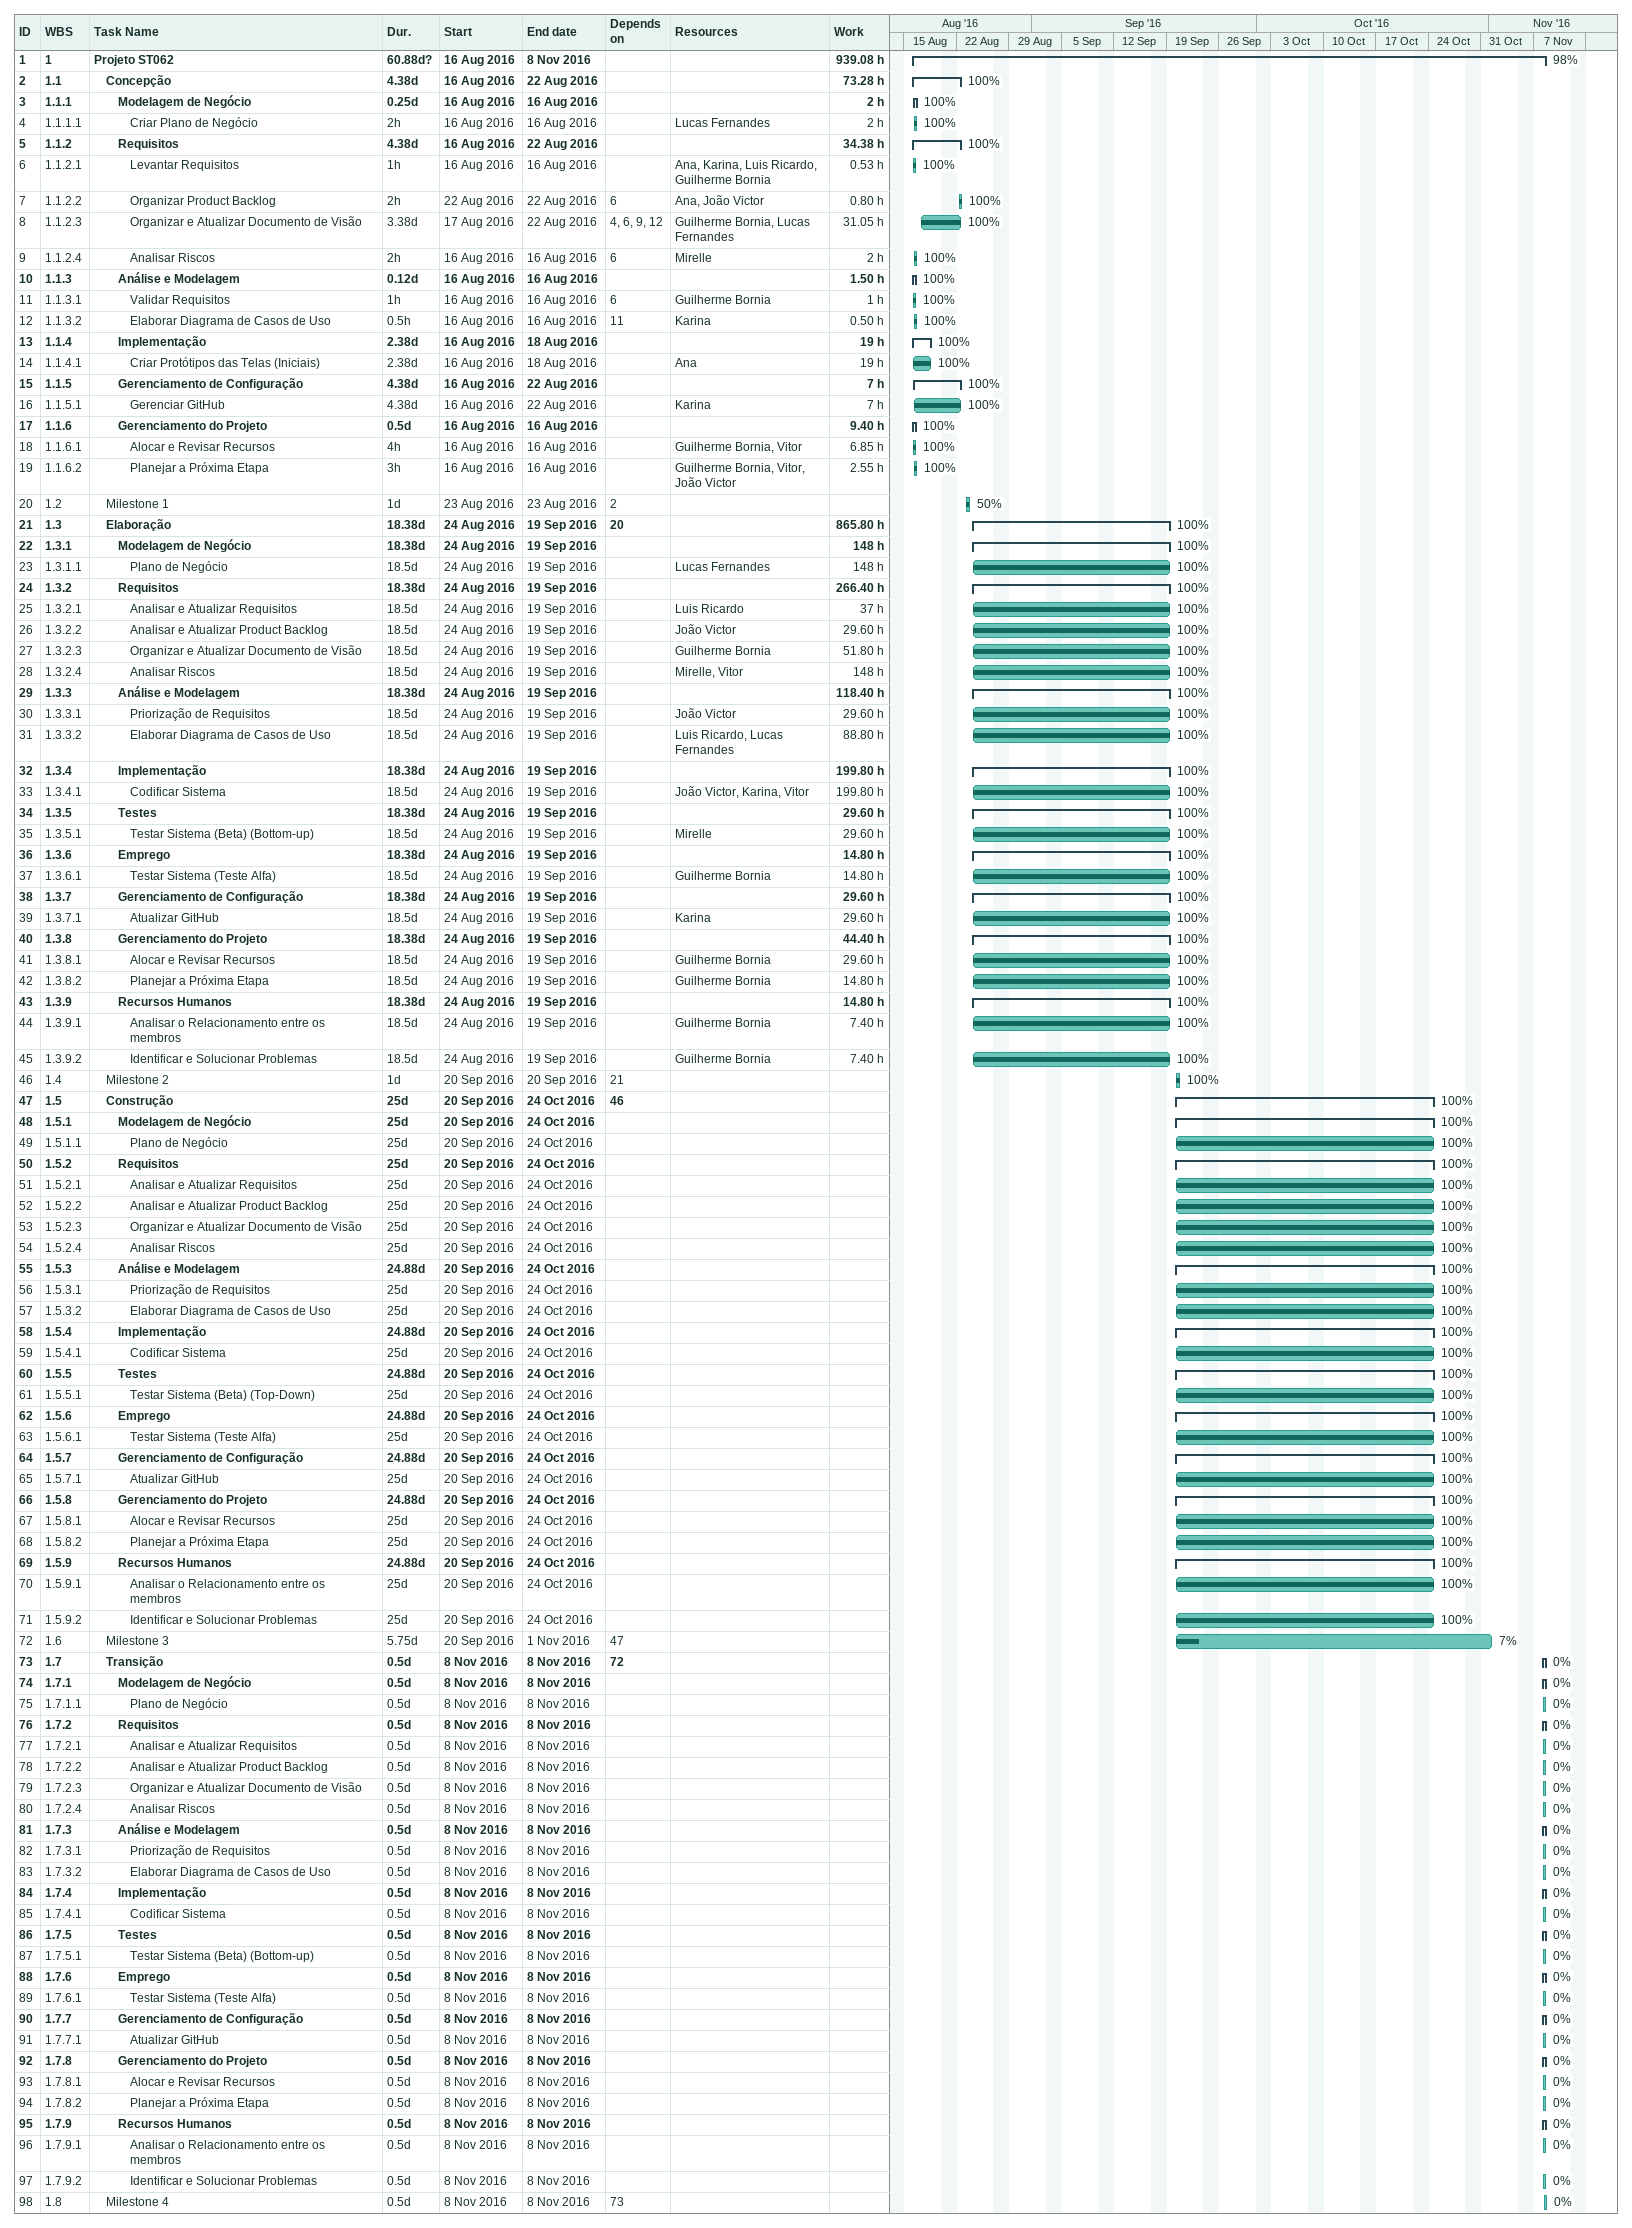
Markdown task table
| ID | WBS | Task | Duration | Start | Finish | Predecessors | Resources | % complete | Work (h) |
|---|---|---|---|---|---|---|---|---|---|
| 1 | 1 | **Projeto ST062** | 60.88d? | 2016-08-16 | 2016-11-08 |  |  | 98 | 939.08 |
| 2 | 1.1 | **Concepção** | 4.38d | 2016-08-16 | 2016-08-22 |  |  | 100 | 73.28 |
| 3 | 1.1.1 | **Modelagem de Negócio** | 0.25d | 2016-08-16 | 2016-08-16 |  |  | 100 | 2 |
| 4 | 1.1.1.1 | Criar Plano de Negócio | 2h | 2016-08-16 | 2016-08-16 |  | Lucas Fernandes | 100 | 2 |
| 5 | 1.1.2 | **Requisitos** | 4.38d | 2016-08-16 | 2016-08-22 |  |  | 100 | 34.38 |
| 6 | 1.1.2.1 | Levantar Requisitos | 1h | 2016-08-16 | 2016-08-16 |  | Ana, Karina, Luis Ricardo, Guilherme Bornia | 100 | 0.53 |
| 7 | 1.1.2.2 | Organizar Product Backlog | 2h | 2016-08-22 | 2016-08-22 | 6 | Ana, João Victor | 100 | 0.80 |
| 8 | 1.1.2.3 | Organizar e Atualizar Documento de Visão | 3.38d | 2016-08-17 | 2016-08-22 | 4, 6, 9, 12 | Guilherme Bornia, Lucas Fernandes | 100 | 31.05 |
| 9 | 1.1.2.4 | Analisar Riscos | 2h | 2016-08-16 | 2016-08-16 | 6 | Mirelle | 100 | 2 |
| 10 | 1.1.3 | **Análise e Modelagem** | 0.12d | 2016-08-16 | 2016-08-16 |  |  | 100 | 1.50 |
| 11 | 1.1.3.1 | Validar Requisitos | 1h | 2016-08-16 | 2016-08-16 | 6 | Guilherme Bornia | 100 | 1 |
| 12 | 1.1.3.2 | Elaborar Diagrama de Casos de Uso | 0.5h | 2016-08-16 | 2016-08-16 | 11 | Karina | 100 | 0.50 |
| 13 | 1.1.4 | **Implementação** | 2.38d | 2016-08-16 | 2016-08-18 |  |  | 100 | 19 |
| 14 | 1.1.4.1 | Criar Protótipos das Telas (Iniciais) | 2.38d | 2016-08-16 | 2016-08-18 |  | Ana | 100 | 19 |
| 15 | 1.1.5 | **Gerenciamento de Configuração** | 4.38d | 2016-08-16 | 2016-08-22 |  |  | 100 | 7 |
| 16 | 1.1.5.1 | Gerenciar GitHub | 4.38d | 2016-08-16 | 2016-08-22 |  | Karina | 100 | 7 |
| 17 | 1.1.6 | **Gerenciamento do Projeto** | 0.5d | 2016-08-16 | 2016-08-16 |  |  | 100 | 9.40 |
| 18 | 1.1.6.1 | Alocar e Revisar Recursos | 4h | 2016-08-16 | 2016-08-16 |  | Guilherme Bornia, Vitor | 100 | 6.85 |
| 19 | 1.1.6.2 | Planejar a Próxima Etapa | 3h | 2016-08-16 | 2016-08-16 |  | Guilherme Bornia, Vitor, João Victor | 100 | 2.55 |
| 20 | 1.2 | Milestone 1 | 1d | 2016-08-23 | 2016-08-23 | 2 |  | 50 |  |
| 21 | 1.3 | **Elaboração** | 18.38d | 2016-08-24 | 2016-09-19 | 20 |  | 100 | 865.80 |
| 22 | 1.3.1 | **Modelagem de Negócio** | 18.38d | 2016-08-24 | 2016-09-19 |  |  | 100 | 148 |
| 23 | 1.3.1.1 | Plano de Negócio | 18.5d | 2016-08-24 | 2016-09-19 |  | Lucas Fernandes | 100 | 148 |
| 24 | 1.3.2 | **Requisitos** | 18.38d | 2016-08-24 | 2016-09-19 |  |  | 100 | 266.40 |
| 25 | 1.3.2.1 | Analisar e Atualizar Requisitos | 18.5d | 2016-08-24 | 2016-09-19 |  | Luis Ricardo | 100 | 37 |
| 26 | 1.3.2.2 | Analisar e Atualizar Product Backlog | 18.5d | 2016-08-24 | 2016-09-19 |  | João Victor | 100 | 29.60 |
| 27 | 1.3.2.3 | Organizar e Atualizar Documento de Visão | 18.5d | 2016-08-24 | 2016-09-19 |  | Guilherme Bornia | 100 | 51.80 |
| 28 | 1.3.2.4 | Analisar Riscos | 18.5d | 2016-08-24 | 2016-09-19 |  | Mirelle, Vitor | 100 | 148 |
| 29 | 1.3.3 | **Análise e Modelagem** | 18.38d | 2016-08-24 | 2016-09-19 |  |  | 100 | 118.40 |
| 30 | 1.3.3.1 | Priorização de Requisitos | 18.5d | 2016-08-24 | 2016-09-19 |  | João Victor | 100 | 29.60 |
| 31 | 1.3.3.2 | Elaborar Diagrama de Casos de Uso | 18.5d | 2016-08-24 | 2016-09-19 |  | Luis Ricardo, Lucas Fernandes | 100 | 88.80 |
| 32 | 1.3.4 | **Implementação** | 18.38d | 2016-08-24 | 2016-09-19 |  |  | 100 | 199.80 |
| 33 | 1.3.4.1 | Codificar Sistema | 18.5d | 2016-08-24 | 2016-09-19 |  | João Victor, Karina, Vitor | 100 | 199.80 |
| 34 | 1.3.5 | **Testes** | 18.38d | 2016-08-24 | 2016-09-19 |  |  | 100 | 29.60 |
| 35 | 1.3.5.1 | Testar Sistema (Beta) (Bottom-up) | 18.5d | 2016-08-24 | 2016-09-19 |  | Mirelle | 100 | 29.60 |
| 36 | 1.3.6 | **Emprego** | 18.38d | 2016-08-24 | 2016-09-19 |  |  | 100 | 14.80 |
| 37 | 1.3.6.1 | Testar Sistema (Teste Alfa) | 18.5d | 2016-08-24 | 2016-09-19 |  | Guilherme Bornia | 100 | 14.80 |
| 38 | 1.3.7 | **Gerenciamento de Configuração** | 18.38d | 2016-08-24 | 2016-09-19 |  |  | 100 | 29.60 |
| 39 | 1.3.7.1 | Atualizar GitHub | 18.5d | 2016-08-24 | 2016-09-19 |  | Karina | 100 | 29.60 |
| 40 | 1.3.8 | **Gerenciamento do Projeto** | 18.38d | 2016-08-24 | 2016-09-19 |  |  | 100 | 44.40 |
| 41 | 1.3.8.1 | Alocar e Revisar Recursos | 18.5d | 2016-08-24 | 2016-09-19 |  | Guilherme Bornia | 100 | 29.60 |
| 42 | 1.3.8.2 | Planejar a Próxima Etapa | 18.5d | 2016-08-24 | 2016-09-19 |  | Guilherme Bornia | 100 | 14.80 |
| 43 | 1.3.9 | **Recursos Humanos** | 18.38d | 2016-08-24 | 2016-09-19 |  |  | 100 | 14.80 |
| 44 | 1.3.9.1 | Analisar o Relacionamento entre os membros | 18.5d | 2016-08-24 | 2016-09-19 |  | Guilherme Bornia | 100 | 7.40 |
| 45 | 1.3.9.2 | Identificar e Solucionar Problemas | 18.5d | 2016-08-24 | 2016-09-19 |  | Guilherme Bornia | 100 | 7.40 |
| 46 | 1.4 | Milestone 2 | 1d | 2016-09-20 | 2016-09-20 | 21 |  | 100 |  |
| 47 | 1.5 | **Construção** | 25d | 2016-09-20 | 2016-10-24 | 46 |  | 100 |  |
| 48 | 1.5.1 | **Modelagem de Negócio** | 25d | 2016-09-20 | 2016-10-24 |  |  | 100 |  |
| 49 | 1.5.1.1 | Plano de Negócio | 25d | 2016-09-20 | 2016-10-24 |  |  | 100 |  |
| 50 | 1.5.2 | **Requisitos** | 25d | 2016-09-20 | 2016-10-24 |  |  | 100 |  |
| 51 | 1.5.2.1 | Analisar e Atualizar Requisitos | 25d | 2016-09-20 | 2016-10-24 |  |  | 100 |  |
| 52 | 1.5.2.2 | Analisar e Atualizar Product Backlog | 25d | 2016-09-20 | 2016-10-24 |  |  | 100 |  |
| 53 | 1.5.2.3 | Organizar e Atualizar Documento de Visão | 25d | 2016-09-20 | 2016-10-24 |  |  | 100 |  |
| 54 | 1.5.2.4 | Analisar Riscos | 25d | 2016-09-20 | 2016-10-24 |  |  | 100 |  |
| 55 | 1.5.3 | **Análise e Modelagem** | 24.88d | 2016-09-20 | 2016-10-24 |  |  | 100 |  |
| 56 | 1.5.3.1 | Priorização de Requisitos | 25d | 2016-09-20 | 2016-10-24 |  |  | 100 |  |
| 57 | 1.5.3.2 | Elaborar Diagrama de Casos de Uso | 25d | 2016-09-20 | 2016-10-24 |  |  | 100 |  |
| 58 | 1.5.4 | **Implementação** | 24.88d | 2016-09-20 | 2016-10-24 |  |  | 100 |  |
| 59 | 1.5.4.1 | Codificar Sistema | 25d | 2016-09-20 | 2016-10-24 |  |  | 100 |  |
| 60 | 1.5.5 | **Testes** | 24.88d | 2016-09-20 | 2016-10-24 |  |  | 100 |  |
| 61 | 1.5.5.1 | Testar Sistema (Beta) (Top-Down) | 25d | 2016-09-20 | 2016-10-24 |  |  | 100 |  |
| 62 | 1.5.6 | **Emprego** | 24.88d | 2016-09-20 | 2016-10-24 |  |  | 100 |  |
| 63 | 1.5.6.1 | Testar Sistema (Teste Alfa) | 25d | 2016-09-20 | 2016-10-24 |  |  | 100 |  |
| 64 | 1.5.7 | **Gerenciamento de Configuração** | 24.88d | 2016-09-20 | 2016-10-24 |  |  | 100 |  |
| 65 | 1.5.7.1 | Atualizar GitHub | 25d | 2016-09-20 | 2016-10-24 |  |  | 100 |  |
| 66 | 1.5.8 | **Gerenciamento do Projeto** | 24.88d | 2016-09-20 | 2016-10-24 |  |  | 100 |  |
| 67 | 1.5.8.1 | Alocar e Revisar Recursos | 25d | 2016-09-20 | 2016-10-24 |  |  | 100 |  |
| 68 | 1.5.8.2 | Planejar a Próxima Etapa | 25d | 2016-09-20 | 2016-10-24 |  |  | 100 |  |
| 69 | 1.5.9 | **Recursos Humanos** | 24.88d | 2016-09-20 | 2016-10-24 |  |  | 100 |  |
| 70 | 1.5.9.1 | Analisar o Relacionamento entre os membros | 25d | 2016-09-20 | 2016-10-24 |  |  | 100 |  |
| 71 | 1.5.9.2 | Identificar e Solucionar Problemas | 25d | 2016-09-20 | 2016-10-24 |  |  | 100 |  |
| 72 | 1.6 | Milestone 3 | 5.75d | 2016-09-20 | 2016-11-01 | 47 |  | 7 |  |
| 73 | 1.7 | **Transição** | 0.5d | 2016-11-08 | 2016-11-08 | 72 |  | 0 |  |
| 74 | 1.7.1 | **Modelagem de Negócio** | 0.5d | 2016-11-08 | 2016-11-08 |  |  | 0 |  |
| 75 | 1.7.1.1 | Plano de Negócio | 0.5d | 2016-11-08 | 2016-11-08 |  |  | 0 |  |
| 76 | 1.7.2 | **Requisitos** | 0.5d | 2016-11-08 | 2016-11-08 |  |  | 0 |  |
| 77 | 1.7.2.1 | Analisar e Atualizar Requisitos | 0.5d | 2016-11-08 | 2016-11-08 |  |  | 0 |  |
| 78 | 1.7.2.2 | Analisar e Atualizar Product Backlog | 0.5d | 2016-11-08 | 2016-11-08 |  |  | 0 |  |
| 79 | 1.7.2.3 | Organizar e Atualizar Documento de Visão | 0.5d | 2016-11-08 | 2016-11-08 |  |  | 0 |  |
| 80 | 1.7.2.4 | Analisar Riscos | 0.5d | 2016-11-08 | 2016-11-08 |  |  | 0 |  |
| 81 | 1.7.3 | **Análise e Modelagem** | 0.5d | 2016-11-08 | 2016-11-08 |  |  | 0 |  |
| 82 | 1.7.3.1 | Priorização de Requisitos | 0.5d | 2016-11-08 | 2016-11-08 |  |  | 0 |  |
| 83 | 1.7.3.2 | Elaborar Diagrama de Casos de Uso | 0.5d | 2016-11-08 | 2016-11-08 |  |  | 0 |  |
| 84 | 1.7.4 | **Implementação** | 0.5d | 2016-11-08 | 2016-11-08 |  |  | 0 |  |
| 85 | 1.7.4.1 | Codificar Sistema | 0.5d | 2016-11-08 | 2016-11-08 |  |  | 0 |  |
| 86 | 1.7.5 | **Testes** | 0.5d | 2016-11-08 | 2016-11-08 |  |  | 0 |  |
| 87 | 1.7.5.1 | Testar Sistema (Beta) (Bottom-up) | 0.5d | 2016-11-08 | 2016-11-08 |  |  | 0 |  |
| 88 | 1.7.6 | **Emprego** | 0.5d | 2016-11-08 | 2016-11-08 |  |  | 0 |  |
| 89 | 1.7.6.1 | Testar Sistema (Teste Alfa) | 0.5d | 2016-11-08 | 2016-11-08 |  |  | 0 |  |
| 90 | 1.7.7 | **Gerenciamento de Configuração** | 0.5d | 2016-11-08 | 2016-11-08 |  |  | 0 |  |
| 91 | 1.7.7.1 | Atualizar GitHub | 0.5d | 2016-11-08 | 2016-11-08 |  |  | 0 |  |
| 92 | 1.7.8 | **Gerenciamento do Projeto** | 0.5d | 2016-11-08 | 2016-11-08 |  |  | 0 |  |
| 93 | 1.7.8.1 | Alocar e Revisar Recursos | 0.5d | 2016-11-08 | 2016-11-08 |  |  | 0 |  |
| 94 | 1.7.8.2 | Planejar a Próxima Etapa | 0.5d | 2016-11-08 | 2016-11-08 |  |  | 0 |  |
| 95 | 1.7.9 | **Recursos Humanos** | 0.5d | 2016-11-08 | 2016-11-08 |  |  | 0 |  |
| 96 | 1.7.9.1 | Analisar o Relacionamento entre os membros | 0.5d | 2016-11-08 | 2016-11-08 |  |  | 0 |  |
| 97 | 1.7.9.2 | Identificar e Solucionar Problemas | 0.5d | 2016-11-08 | 2016-11-08 |  |  | 0 |  |
| 98 | 1.8 | Milestone 4 | 0.5d | 2016-11-08 | 2016-11-08 | 73 |  | 0 |  |
